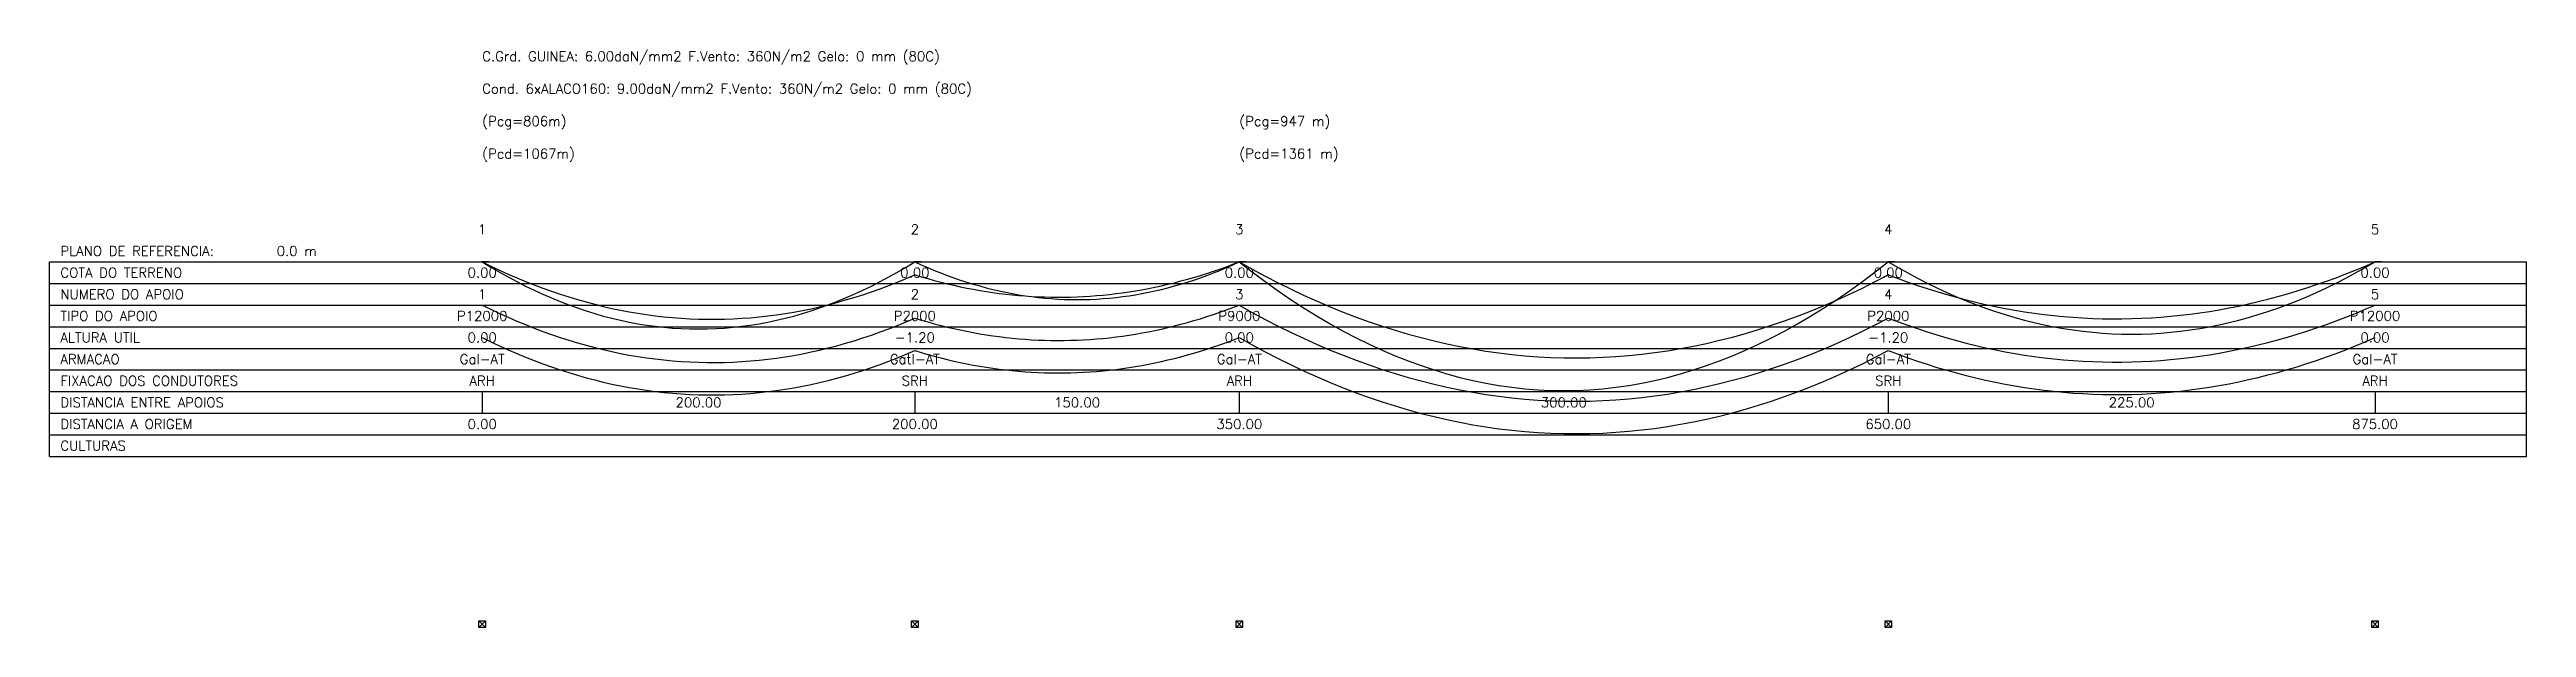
# Model space of a CAD drawing. Extents: x -200 to 945, y -169 to 98.
import ezdxf
from ezdxf.enums import TextEntityAlignment as Align

# ---------------------------------------------------------------- set-up
doc = ezdxf.new("R2010")
doc.units = 0
for name, color, linetype in [('legenda_guitarra_exterior', 3, 'CONTINUOUS'), ('legenda_guitarra_interior', 7, 'CONTINUOUS'), ('legenda_guitarra_texto', 7, 'CONTINUOUS'), ('perfil_cabos', 7, 'CONTINUOUS'), ('perfil_curva_1', 90, 'CONTINUOUS'), ('perfil_curva_2', 20, 'CONTINUOUS'), ('perfil_postes', 4, 'CONTINUOUS'), ('planta_postes', 3, 'CONTINUOUS')]:
    doc.layers.add(name, color=color, linetype=linetype)
doc.styles.get("Standard").update_dxf_attribs({"font": 'romans'})

# ---------------------------------------------------------------- blocks, each defined once
blk = doc.blocks.new('POSTEMETALICO')
at = {"layer": 'PLANTA_POSTES', "color": 0, "linetype": 'CONTINUOUS'}
for p, q in [((-1.5, 1.5), (1.5, 1.5)), ((-1.5, -1.5), (-1.5, 1.5)), ((-1.5, 1.5), (1.5, -1.5)), ((1.5, 1.5), (-1.5, -1.5)), ((1.5, 1.5), (1.5, -1.5)), ((1.5, -1.5), (-1.5, -1.5))]:
    blk.add_line(p, q, dxfattribs=at)

msp = doc.modelspace()

# ---------------------------------------------------------------- linework, layer by layer
at = {"layer": 'LEGENDA_GUITARRA_EXTERIOR', "linetype": 'CONTINUOUS'}
for p, q in [((-200, 0), (945, 0)), ((-200, -90), (-200, 0)), ((945, -90), (945, 0)), ((-200, -90), (945, -90))]:
    msp.add_line(p, q, dxfattribs=at)
at = {"layer": 'LEGENDA_GUITARRA_INTERIOR', "linetype": 'CONTINUOUS'}
for p, q in [((-200, -10), (945, -10)), ((-200, -20), (945, -20)), ((-200, -30), (945, -30)), ((-200, -40), (945, -40)), ((-200, -50), (945, -50)), ((-200, -60), (945, -60)), ((-200, -70), (945, -70)), ((-200, -80), (945, -80))]:
    msp.add_line(p, q, dxfattribs=at)
at = {"layer": 'LEGENDA_GUITARRA_TEXTO', "linetype": 'CONTINUOUS'}
for p, q in [((0, 0), (0, 0)), ((200, 0), (200, 0)), ((350, 0), (350, 0)), ((650, 0), (650, 0)), ((875, 0), (875, 0)), ((0, -60), (0, -70)), ((200, -60), (200, -70)), ((350, -60), (350, -70)), ((650, -60), (650, -70)), ((875, -60), (875, -70))]:
    msp.add_line(p, q, dxfattribs=at)
at = {"layer": 'PERFIL_CABOS'}
for points in [[(0, 0), (4, -1.960277), (8, -3.845215), (12, -5.65484), (16, -7.389179), (20, -9.048256), (24, -10.63209), (28, -12.14071), (32, -13.57414), (36, -14.93239), (40, -16.21548), (44, -17.42344), (48, -18.55627), (52, -19.614), (56, -20.59664), (60, -21.5042), (64, -22.33669), (68, -23.09414), (72, -23.77654), (76, -24.38391), (80, -24.91626), (84, -25.37359), (88, -25.75592), (92, -26.06324), (96, -26.29555), (100, -26.45288), (104, -26.5352), (108, -26.54254), (112, -26.47488), (116, -26.33223), (120, -26.11458), (124, -25.82193), (128, -25.45428), (132, -25.01162), (136, -24.49394), (140, -23.90125), (144, -23.23352), (148, -22.49076), (152, -21.67294), (156, -20.78006), (160, -19.81211), (164, -18.76907), (168, -17.65093), (172, -16.45767), (176, -15.18927), (180, -13.84573), (184, -12.42701), (188, -10.9331), (192, -9.363974), (196, -7.719616), (200, -6)], [(0, 0), (4, -1.960277), (8, -3.845215), (12, -5.65484), (16, -7.389179), (20, -9.048256), (24, -10.63209), (28, -12.14071), (32, -13.57414), (36, -14.93239), (40, -16.21548), (44, -17.42344), (48, -18.55627), (52, -19.614), (56, -20.59664), (60, -21.5042), (64, -22.33669), (68, -23.09414), (72, -23.77654), (76, -24.38391), (80, -24.91626), (84, -25.37359), (88, -25.75592), (92, -26.06324), (96, -26.29555), (100, -26.45288), (104, -26.5352), (108, -26.54254), (112, -26.47488), (116, -26.33223), (120, -26.11458), (124, -25.82193), (128, -25.45428), (132, -25.01162), (136, -24.49394), (140, -23.90125), (144, -23.23352), (148, -22.49076), (152, -21.67294), (156, -20.78006), (160, -19.81211), (164, -18.76907), (168, -17.65093), (172, -16.45767), (176, -15.18927), (180, -13.84573), (184, -12.42701), (188, -10.9331), (192, -9.363974), (196, -7.719616), (200, -6)], [(0, 0), (4, -1.960277), (8, -3.845215), (12, -5.65484), (16, -7.389179), (20, -9.048256), (24, -10.63209), (28, -12.14071), (32, -13.57414), (36, -14.93239), (40, -16.21548), (44, -17.42344), (48, -18.55627), (52, -19.614), (56, -20.59664), (60, -21.5042), (64, -22.33669), (68, -23.09414), (72, -23.77654), (76, -24.38391), (80, -24.91626), (84, -25.37359), (88, -25.75592), (92, -26.06324), (96, -26.29555), (100, -26.45288), (104, -26.5352), (108, -26.54254), (112, -26.47488), (116, -26.33223), (120, -26.11458), (124, -25.82193), (128, -25.45428), (132, -25.01162), (136, -24.49394), (140, -23.90125), (144, -23.23352), (148, -22.49076), (152, -21.67294), (156, -20.78006), (160, -19.81211), (164, -18.76907), (168, -17.65093), (172, -16.45767), (176, -15.18927), (180, -13.84573), (184, -12.42701), (188, -10.9331), (192, -9.363974), (196, -7.719616), (200, -6)], [(0, 0), (4, -2.437559), (8, -4.775167), (12, -7.012879), (16, -9.150752), (20, -11.18884), (24, -13.12719), (28, -14.96585), (32, -16.70486), (36, -18.34428), (40, -19.88413), (44, -21.32446), (48, -22.66531), (52, -23.9067), (56, -25.04866), (60, -26.09123), (64, -27.03443), (68, -27.87829), (72, -28.62282), (76, -29.26804), (80, -29.81397), (84, -30.26062), (88, -30.608), (92, -30.85613), (96, -31.005), (100, -31.05462), (104, -31.005), (108, -30.85613), (112, -30.608), (116, -30.26062), (120, -29.81397), (124, -29.26804), (128, -28.62282), (132, -27.87829), (136, -27.03443), (140, -26.09123), (144, -25.04866), (148, -23.9067), (152, -22.66531), (156, -21.32446), (160, -19.88413), (164, -18.34428), (168, -16.70486), (172, -14.96585), (176, -13.12719), (180, -11.18884), (184, -9.150752), (188, -7.012879), (192, -4.775167), (196, -2.437559), (200, 0)], [(200, 0), (203, -1.369651), (206, -2.683252), (209, -3.940822), (212, -5.142377), (215, -6.287936), (218, -7.377513), (221, -8.411123), (224, -9.388781), (227, -10.3105), (230, -11.1763), (233, -11.98618), (236, -12.74015), (239, -13.43824), (242, -14.08044), (245, -14.66677), (248, -15.19724), (251, -15.67184), (254, -16.0906), (257, -16.45351), (260, -16.76058), (263, -17.01181), (266, -17.20721), (269, -17.34678), (272, -17.43052), (275, -17.45843), (278, -17.43052), (281, -17.34678), (284, -17.20721), (287, -17.01181), (290, -16.76058), (293, -16.45351), (296, -16.0906), (299, -15.67184), (302, -15.19724), (305, -14.66677), (308, -14.08044), (311, -13.43824), (314, -12.74015), (317, -11.98618), (320, -11.1763), (323, -10.3105), (326, -9.388781), (329, -8.411123), (332, -7.377513), (335, -6.287936), (338, -5.142377), (341, -3.940822), (344, -2.683252), (347, -1.369651), (350, 0)], [(350, 0), (356, -3.367461), (362, -6.60185), (368, -9.703233), (374, -12.67167), (380, -15.50721), (386, -18.20992), (392, -20.77985), (398, -23.21705), (404, -25.52156), (410, -27.69343), (416, -29.7327), (422, -31.63941), (428, -33.41361), (434, -35.05531), (440, -36.56457), (446, -37.94139), (452, -39.18582), (458, -40.29788), (464, -41.27758), (470, -42.12495), (476, -42.84), (482, -43.42274), (488, -43.8732), (494, -44.19137), (500, -44.37726), (506, -44.43088), (512, -44.35223), (518, -44.14131), (524, -43.7981), (530, -43.32262), (536, -42.71483), (542, -41.97475), (548, -41.10234), (554, -40.09759), (560, -38.96049), (566, -37.69101), (572, -36.28913), (578, -34.75481), (584, -33.08803), (590, -31.28877), (596, -29.35697), (602, -27.29261), (608, -25.09564), (614, -22.76603), (620, -20.30372), (626, -17.70867), (632, -14.98082), (638, -12.12014), (644, -9.126547), (650, -6)], [(350, 0), (356, -3.367461), (362, -6.60185), (368, -9.703233), (374, -12.67167), (380, -15.50721), (386, -18.20992), (392, -20.77985), (398, -23.21705), (404, -25.52156), (410, -27.69343), (416, -29.7327), (422, -31.63941), (428, -33.41361), (434, -35.05531), (440, -36.56457), (446, -37.94139), (452, -39.18582), (458, -40.29788), (464, -41.27758), (470, -42.12495), (476, -42.84), (482, -43.42274), (488, -43.8732), (494, -44.19137), (500, -44.37726), (506, -44.43088), (512, -44.35223), (518, -44.14131), (524, -43.7981), (530, -43.32262), (536, -42.71483), (542, -41.97475), (548, -41.10234), (554, -40.09759), (560, -38.96049), (566, -37.69101), (572, -36.28913), (578, -34.75481), (584, -33.08803), (590, -31.28877), (596, -29.35697), (602, -27.29261), (608, -25.09564), (614, -22.76603), (620, -20.30372), (626, -17.70867), (632, -14.98082), (638, -12.12014), (644, -9.126547), (650, -6)], [(350, 0), (356, -3.367461), (362, -6.60185), (368, -9.703233), (374, -12.67167), (380, -15.50721), (386, -18.20992), (392, -20.77985), (398, -23.21705), (404, -25.52156), (410, -27.69343), (416, -29.7327), (422, -31.63941), (428, -33.41361), (434, -35.05531), (440, -36.56457), (446, -37.94139), (452, -39.18582), (458, -40.29788), (464, -41.27758), (470, -42.12495), (476, -42.84), (482, -43.42274), (488, -43.8732), (494, -44.19137), (500, -44.37726), (506, -44.43088), (512, -44.35223), (518, -44.14131), (524, -43.7981), (530, -43.32262), (536, -42.71483), (542, -41.97475), (548, -41.10234), (554, -40.09759), (560, -38.96049), (566, -37.69101), (572, -36.28913), (578, -34.75481), (584, -33.08803), (590, -31.28877), (596, -29.35697), (602, -27.29261), (608, -25.09564), (614, -22.76603), (620, -20.30372), (626, -17.70867), (632, -14.98082), (638, -12.12014), (644, -9.126547), (650, -6)], [(350, 0), (356, -4.673767), (362, -9.155332), (368, -13.44488), (374, -17.54257), (380, -21.44857), (386, -25.16305), (392, -28.68615), (398, -32.01801), (404, -35.15876), (410, -38.10853), (416, -40.86744), (422, -43.43561), (428, -45.81312), (434, -48.00008), (440, -49.99658), (446, -51.8027), (452, -53.4185), (458, -54.84406), (464, -56.07942), (470, -57.12465), (476, -57.97977), (482, -58.64484), (488, -59.11986), (494, -59.40487), (500, -59.49987), (506, -59.40487), (512, -59.11986), (518, -58.64484), (524, -57.97977), (530, -57.12465), (536, -56.07942), (542, -54.84406), (548, -53.4185), (554, -51.8027), (560, -49.99658), (566, -48.00008), (572, -45.81312), (578, -43.43561), (584, -40.86744), (590, -38.10853), (596, -35.15876), (602, -32.01801), (608, -28.68615), (614, -25.16305), (620, -21.44857), (626, -17.54257), (632, -13.44488), (638, -9.155332), (644, -4.673767), (650, 0)], [(650, 0), (654.5, -2.624386), (659, -5.141201), (663.5, -7.550501), (668, -9.85234), (672.5, -12.04677), (677, -14.13384), (681.5, -16.1136), (686, -17.98609), (690.5, -19.75136), (695, -21.40944), (699.5, -22.96037), (704, -24.40419), (708.5, -25.74093), (713, -26.97062), (717.5, -28.09329), (722, -29.10896), (726.5, -30.01766), (731, -30.8194), (735.5, -31.51421), (740, -32.1021), (744.5, -32.58308), (749, -32.95716), (753.5, -33.22436), (758, -33.38467), (762.5, -33.43811), (767, -33.38467), (771.5, -33.22436), (776, -32.95716), (780.5, -32.58308), (785, -32.1021), (789.5, -31.51421), (794, -30.8194), (798.5, -30.01766), (803, -29.10896), (807.5, -28.09329), (812, -26.97062), (816.5, -25.74093), (821, -24.40419), (825.5, -22.96037), (830, -21.40944), (834.5, -19.75136), (839, -17.98609), (843.5, -16.1136), (848, -14.13384), (852.5, -12.04677), (857, -9.85234), (861.5, -7.550501), (866, -5.141201), (870.5, -2.624386), (875, 0)], [(200, -6), (203, -6.914162), (206, -7.786065), (209, -8.615717), (212, -9.403124), (215, -10.14829), (218, -10.85123), (221, -11.51194), (224, -12.13042), (227, -12.70669), (230, -13.24075), (233, -13.7326), (236, -14.18225), (239, -14.58969), (242, -14.95494), (245, -15.27799), (248, -15.55885), (251, -15.79752), (254, -15.994), (257, -16.1483), (260, -16.26041), (263, -16.33033), (266, -16.35808), (269, -16.34364), (272, -16.28701), (275, -16.1882), (278, -16.04721), (281, -15.86403), (284, -15.63866), (287, -15.3711), (290, -15.06136), (293, -14.70941), (296, -14.31528), (299, -13.87894), (302, -13.4004), (305, -12.87965), (308, -12.31669), (311, -11.71152), (314, -11.06412), (317, -10.3745), (320, -9.642649), (323, -8.868561), (326, -8.052231), (329, -7.193651), (332, -6.292815), (335, -5.349716), (338, -4.364346), (341, -3.336698), (344, -2.266763), (347, -1.154533), (350, 0)], [(200, -6), (203, -6.914162), (206, -7.786065), (209, -8.615717), (212, -9.403124), (215, -10.14829), (218, -10.85123), (221, -11.51194), (224, -12.13042), (227, -12.70669), (230, -13.24075), (233, -13.7326), (236, -14.18225), (239, -14.58969), (242, -14.95494), (245, -15.27799), (248, -15.55885), (251, -15.79752), (254, -15.994), (257, -16.1483), (260, -16.26041), (263, -16.33033), (266, -16.35808), (269, -16.34364), (272, -16.28701), (275, -16.1882), (278, -16.04721), (281, -15.86403), (284, -15.63866), (287, -15.3711), (290, -15.06136), (293, -14.70941), (296, -14.31528), (299, -13.87894), (302, -13.4004), (305, -12.87965), (308, -12.31669), (311, -11.71152), (314, -11.06412), (317, -10.3745), (320, -9.642649), (323, -8.868561), (326, -8.052231), (329, -7.193651), (332, -6.292815), (335, -5.349716), (338, -4.364346), (341, -3.336698), (344, -2.266763), (347, -1.154533), (350, 0)], [(200, -6), (203, -6.914162), (206, -7.786065), (209, -8.615717), (212, -9.403124), (215, -10.14829), (218, -10.85123), (221, -11.51194), (224, -12.13042), (227, -12.70669), (230, -13.24075), (233, -13.7326), (236, -14.18225), (239, -14.58969), (242, -14.95494), (245, -15.27799), (248, -15.55885), (251, -15.79752), (254, -15.994), (257, -16.1483), (260, -16.26041), (263, -16.33033), (266, -16.35808), (269, -16.34364), (272, -16.28701), (275, -16.1882), (278, -16.04721), (281, -15.86403), (284, -15.63866), (287, -15.3711), (290, -15.06136), (293, -14.70941), (296, -14.31528), (299, -13.87894), (302, -13.4004), (305, -12.87965), (308, -12.31669), (311, -11.71152), (314, -11.06412), (317, -10.3745), (320, -9.642649), (323, -8.868561), (326, -8.052231), (329, -7.193651), (332, -6.292815), (335, -5.349716), (338, -4.364346), (341, -3.336698), (344, -2.266763), (347, -1.154533), (350, 0)], [(650, -6), (654.5, -7.704641), (659, -9.334674), (663.5, -10.89012), (668, -12.37099), (672.5, -13.77731), (677, -15.10908), (681.5, -16.36633), (686, -17.54907), (690.5, -18.6573), (695, -19.69105), (699.5, -20.65033), (704, -21.53513), (708.5, -22.34548), (713, -23.08139), (717.5, -23.74285), (722, -24.32989), (726.5, -24.8425), (731, -25.28068), (735.5, -25.64446), (740, -25.93382), (744.5, -26.14878), (749, -26.28932), (753.5, -26.35547), (758, -26.34721), (762.5, -26.26455), (767, -26.10748), (771.5, -25.87601), (776, -25.57013), (780.5, -25.18984), (785, -24.73513), (789.5, -24.206), (794, -23.60245), (798.5, -22.92446), (803, -22.17203), (807.5, -21.34515), (812, -20.44381), (816.5, -19.46801), (821, -18.41772), (825.5, -17.29295), (830, -16.09367), (834.5, -14.81988), (839, -13.47156), (843.5, -12.0487), (848, -10.55127), (852.5, -8.979274), (857, -7.33268), (861.5, -5.611475), (866, -3.81564), (870.5, -1.945155), (875, 0)], [(650, -6), (654.5, -7.704641), (659, -9.334674), (663.5, -10.89012), (668, -12.37099), (672.5, -13.77731), (677, -15.10908), (681.5, -16.36633), (686, -17.54907), (690.5, -18.6573), (695, -19.69105), (699.5, -20.65033), (704, -21.53513), (708.5, -22.34548), (713, -23.08139), (717.5, -23.74285), (722, -24.32989), (726.5, -24.8425), (731, -25.28068), (735.5, -25.64446), (740, -25.93382), (744.5, -26.14878), (749, -26.28932), (753.5, -26.35547), (758, -26.34721), (762.5, -26.26455), (767, -26.10748), (771.5, -25.87601), (776, -25.57013), (780.5, -25.18984), (785, -24.73513), (789.5, -24.206), (794, -23.60245), (798.5, -22.92446), (803, -22.17203), (807.5, -21.34515), (812, -20.44381), (816.5, -19.46801), (821, -18.41772), (825.5, -17.29295), (830, -16.09367), (834.5, -14.81988), (839, -13.47156), (843.5, -12.0487), (848, -10.55127), (852.5, -8.979274), (857, -7.33268), (861.5, -5.611475), (866, -3.81564), (870.5, -1.945155), (875, 0)], [(650, -6), (654.5, -7.704641), (659, -9.334674), (663.5, -10.89012), (668, -12.37099), (672.5, -13.77731), (677, -15.10908), (681.5, -16.36633), (686, -17.54907), (690.5, -18.6573), (695, -19.69105), (699.5, -20.65033), (704, -21.53513), (708.5, -22.34548), (713, -23.08139), (717.5, -23.74285), (722, -24.32989), (726.5, -24.8425), (731, -25.28068), (735.5, -25.64446), (740, -25.93382), (744.5, -26.14878), (749, -26.28932), (753.5, -26.35547), (758, -26.34721), (762.5, -26.26455), (767, -26.10748), (771.5, -25.87601), (776, -25.57013), (780.5, -25.18984), (785, -24.73513), (789.5, -24.206), (794, -23.60245), (798.5, -22.92446), (803, -22.17203), (807.5, -21.34515), (812, -20.44381), (816.5, -19.46801), (821, -18.41772), (825.5, -17.29295), (830, -16.09367), (834.5, -14.81988), (839, -13.47156), (843.5, -12.0487), (848, -10.55127), (852.5, -8.979274), (857, -7.33268), (861.5, -5.611475), (866, -3.81564), (870.5, -1.945155), (875, 0)]]:
    msp.add_lwpolyline(points, dxfattribs=at)
at = {"layer": 'PERFIL_CURVA_1'}
for points in [[(0, -20), (4, -21.96028), (8, -23.84521), (12, -25.65484), (16, -27.38918), (20, -29.04826), (24, -30.63209), (28, -32.14071), (32, -33.57414), (36, -34.93239), (40, -36.21548), (44, -37.42344), (48, -38.55627), (52, -39.614), (56, -40.59664), (60, -41.5042), (64, -42.33669), (68, -43.09414), (72, -43.77654), (76, -44.38391), (80, -44.91626), (84, -45.37359), (88, -45.75592), (92, -46.06324), (96, -46.29555), (100, -46.45288), (104, -46.5352), (108, -46.54254), (112, -46.47488), (116, -46.33223), (120, -46.11458), (124, -45.82193), (128, -45.45428), (132, -45.01162), (136, -44.49394), (140, -43.90125), (144, -43.23352), (148, -42.49076), (152, -41.67294), (156, -40.78006), (160, -39.81211), (164, -38.76907), (168, -37.65093), (172, -36.45767), (176, -35.18927), (180, -33.84573), (184, -32.42701), (188, -30.9331), (192, -29.36397), (196, -27.71962), (200, -26)], [(200, -26), (203, -26.91416), (206, -27.78606), (209, -28.61572), (212, -29.40312), (215, -30.14829), (218, -30.85123), (221, -31.51194), (224, -32.13042), (227, -32.70669), (230, -33.24075), (233, -33.7326), (236, -34.18225), (239, -34.58969), (242, -34.95494), (245, -35.27799), (248, -35.55885), (251, -35.79752), (254, -35.994), (257, -36.1483), (260, -36.26041), (263, -36.33033), (266, -36.35808), (269, -36.34364), (272, -36.28701), (275, -36.1882), (278, -36.04721), (281, -35.86403), (284, -35.63866), (287, -35.3711), (290, -35.06136), (293, -34.70941), (296, -34.31528), (299, -33.87894), (302, -33.4004), (305, -32.87965), (308, -32.31669), (311, -31.71152), (314, -31.06412), (317, -30.3745), (320, -29.64265), (323, -28.86856), (326, -28.05223), (329, -27.19365), (332, -26.29281), (335, -25.34972), (338, -24.36435), (341, -23.3367), (344, -22.26676), (347, -21.15453), (350, -20)], [(350, -20), (356, -23.36746), (362, -26.60185), (368, -29.70323), (374, -32.67167), (380, -35.50721), (386, -38.20992), (392, -40.77985), (398, -43.21705), (404, -45.52156), (410, -47.69343), (416, -49.7327), (422, -51.63941), (428, -53.41361), (434, -55.05531), (440, -56.56457), (446, -57.94139), (452, -59.18582), (458, -60.29788), (464, -61.27758), (470, -62.12495), (476, -62.84), (482, -63.42274), (488, -63.8732), (494, -64.19137), (500, -64.37726), (506, -64.43088), (512, -64.35223), (518, -64.14131), (524, -63.7981), (530, -63.32262), (536, -62.71483), (542, -61.97475), (548, -61.10234), (554, -60.09759), (560, -58.96049), (566, -57.69101), (572, -56.28913), (578, -54.75481), (584, -53.08803), (590, -51.28877), (596, -49.35697), (602, -47.29261), (608, -45.09564), (614, -42.76603), (620, -40.30372), (626, -37.70867), (632, -34.98082), (638, -32.12014), (644, -29.12655), (650, -26)], [(650, -26), (654.5, -27.70464), (659, -29.33467), (663.5, -30.89012), (668, -32.37099), (672.5, -33.77731), (677, -35.10908), (681.5, -36.36633), (686, -37.54907), (690.5, -38.6573), (695, -39.69105), (699.5, -40.65033), (704, -41.53513), (708.5, -42.34548), (713, -43.08139), (717.5, -43.74285), (722, -44.32989), (726.5, -44.8425), (731, -45.28068), (735.5, -45.64446), (740, -45.93382), (744.5, -46.14878), (749, -46.28932), (753.5, -46.35547), (758, -46.34721), (762.5, -46.26455), (767, -46.10748), (771.5, -45.87601), (776, -45.57013), (780.5, -45.18984), (785, -44.73513), (789.5, -44.206), (794, -43.60245), (798.5, -42.92446), (803, -42.17203), (807.5, -41.34515), (812, -40.44381), (816.5, -39.46801), (821, -38.41772), (825.5, -37.29295), (830, -36.09367), (834.5, -34.81988), (839, -33.47156), (843.5, -32.0487), (848, -30.55127), (852.5, -28.97927), (857, -27.33268), (861.5, -25.61147), (866, -23.81564), (870.5, -21.94515), (875, -20)]]:
    msp.add_lwpolyline(points, dxfattribs=at)
at = {"layer": 'PERFIL_CURVA_2'}
for points in [[(0, -35), (4, -36.96028), (8, -38.84521), (12, -40.65484), (16, -42.38918), (20, -44.04826), (24, -45.63209), (28, -47.14071), (32, -48.57414), (36, -49.93239), (40, -51.21548), (44, -52.42344), (48, -53.55627), (52, -54.614), (56, -55.59664), (60, -56.5042), (64, -57.33669), (68, -58.09414), (72, -58.77654), (76, -59.38391), (80, -59.91626), (84, -60.37359), (88, -60.75592), (92, -61.06324), (96, -61.29555), (100, -61.45288), (104, -61.5352), (108, -61.54254), (112, -61.47488), (116, -61.33223), (120, -61.11458), (124, -60.82193), (128, -60.45428), (132, -60.01162), (136, -59.49394), (140, -58.90125), (144, -58.23352), (148, -57.49076), (152, -56.67294), (156, -55.78006), (160, -54.81211), (164, -53.76907), (168, -52.65093), (172, -51.45767), (176, -50.18927), (180, -48.84573), (184, -47.42701), (188, -45.9331), (192, -44.36397), (196, -42.71962), (200, -41)], [(200, -41), (203, -41.91416), (206, -42.78606), (209, -43.61572), (212, -44.40312), (215, -45.14829), (218, -45.85123), (221, -46.51194), (224, -47.13042), (227, -47.70669), (230, -48.24075), (233, -48.7326), (236, -49.18225), (239, -49.58969), (242, -49.95494), (245, -50.27799), (248, -50.55885), (251, -50.79752), (254, -50.994), (257, -51.1483), (260, -51.26041), (263, -51.33033), (266, -51.35808), (269, -51.34364), (272, -51.28701), (275, -51.1882), (278, -51.04721), (281, -50.86403), (284, -50.63866), (287, -50.3711), (290, -50.06136), (293, -49.70941), (296, -49.31528), (299, -48.87894), (302, -48.4004), (305, -47.87965), (308, -47.31669), (311, -46.71152), (314, -46.06412), (317, -45.3745), (320, -44.64265), (323, -43.86856), (326, -43.05223), (329, -42.19365), (332, -41.29281), (335, -40.34972), (338, -39.36435), (341, -38.3367), (344, -37.26676), (347, -36.15453), (350, -35)], [(350, -35), (356, -38.36746), (362, -41.60185), (368, -44.70323), (374, -47.67167), (380, -50.50721), (386, -53.20992), (392, -55.77985), (398, -58.21705), (404, -60.52156), (410, -62.69343), (416, -64.7327), (422, -66.63941), (428, -68.41361), (434, -70.05531), (440, -71.56457), (446, -72.94139), (452, -74.18582), (458, -75.29788), (464, -76.27758), (470, -77.12495), (476, -77.84), (482, -78.42274), (488, -78.8732), (494, -79.19137), (500, -79.37726), (506, -79.43088), (512, -79.35223), (518, -79.14131), (524, -78.7981), (530, -78.32262), (536, -77.71483), (542, -76.97475), (548, -76.10234), (554, -75.09759), (560, -73.96049), (566, -72.69101), (572, -71.28913), (578, -69.75481), (584, -68.08803), (590, -66.28877), (596, -64.35697), (602, -62.29261), (608, -60.09564), (614, -57.76603), (620, -55.30372), (626, -52.70867), (632, -49.98082), (638, -47.12014), (644, -44.12655), (650, -41)], [(650, -41), (654.5, -42.70464), (659, -44.33467), (663.5, -45.89012), (668, -47.37099), (672.5, -48.77731), (677, -50.10908), (681.5, -51.36633), (686, -52.54907), (690.5, -53.6573), (695, -54.69105), (699.5, -55.65033), (704, -56.53513), (708.5, -57.34548), (713, -58.08139), (717.5, -58.74285), (722, -59.32989), (726.5, -59.8425), (731, -60.28068), (735.5, -60.64446), (740, -60.93382), (744.5, -61.14878), (749, -61.28932), (753.5, -61.35547), (758, -61.34721), (762.5, -61.26455), (767, -61.10748), (771.5, -60.87601), (776, -60.57013), (780.5, -60.18984), (785, -59.73513), (789.5, -59.206), (794, -58.60245), (798.5, -57.92446), (803, -57.17203), (807.5, -56.34515), (812, -55.44381), (816.5, -54.46801), (821, -53.41772), (825.5, -52.29295), (830, -51.09367), (834.5, -49.81988), (839, -48.47156), (843.5, -47.0487), (848, -45.55127), (852.5, -43.97927), (857, -42.33268), (861.5, -40.61147), (866, -38.81564), (870.5, -36.94515), (875, -35)]]:
    msp.add_lwpolyline(points, dxfattribs=at)
at = {"layer": 'PERFIL_POSTES', "linetype": 'CONTINUOUS'}
for p, q in [((-3, 0), (0, 0)), ((3, 0), (0, 0)), ((0, 0), (0, 0)), ((197, 0), (200, 0)), ((203, 0), (200, 0)), ((200, 0), (200, 0)), ((347, 0), (350, 0)), ((353, 0), (350, 0)), ((350, 0), (350, 0)), ((647, 0), (650, 0)), ((653, 0), (650, 0)), ((650, 0), (650, 0)), ((872, 0), (875, 0)), ((878, 0), (875, 0)), ((875, 0), (875, 0))]:
    msp.add_line(p, q, dxfattribs=at)
at = {"layer": 'PERFIL_POSTES'}
for p in [(0, 0), (0, 0), (200, 0), (350, 0), (350, 0), (650, 0), (875, 0), (875, 0), (200, -6), (650, -6)]:
    msp.add_point(p, dxfattribs=at)
at = {"layer": 'PLANTA_POSTES'}
for p in [(0, -167.5), (200, -167.5), (350, -167.5), (650, -167.5), (875, -167.5)]:
    msp.add_point(p, dxfattribs=at)

# ---------------------------------------------------------------- block references
for p in [(0, -167.5), (200, -167.5), (350, -167.5), (650, -167.5), (875, -167.5)]:
    msp.add_blockref('POSTEMETALICO', p, dxfattribs=at)

# ---------------------------------------------------------------- texts
at = {"layer": 'LEGENDA_GUITARRA_TEXTO'}
for s, p in [('PLANO DE REFERENCIA:', (-195, 5)), ('0.0 m', (-95, 5)), ('COTA DO TERRENO', (-195, -5)), ('TIPO DO APOIO', (-195, -25)), ('NUMERO DO APOIO', (-195, -15)), ('ALTURA UTIL', (-195, -35)), ('ARMACAO', (-195, -45)), ('FIXACAO DOS CONDUTORES', (-195, -55)), ('DISTANCIA ENTRE APOIOS', (-195, -65)), ('DISTANCIA A ORIGEM', (-195, -75)), ('CULTURAS', (-195, -85))]:
    msp.add_text(s, height=4.5, dxfattribs=at).set_placement(p, align=Align.MIDDLE_LEFT)
for s, p in [('0.00', (0, -5)), ('0.00', (200, -5)), ('0.00', (350, -5)), ('0.00', (650, -5)), ('0.00', (875, -5)), ('P12000', (0, -25)), ('1', (0, -15)), ('P2000', (200, -25)), ('2', (200, -15)), ('P9000', (350, -25)), ('3', (350, -15)), ('P2000', (650, -25)), ('4', (650, -15)), ('P12000', (875, -25)), ('5', (875, -15)), ('0.00', (0, -35)), ('-1.20', (200, -35)), ('0.00', (350, -35)), ('-1.20', (650, -35)), ('0.00', (875, -35)), ('Gal-AT', (0, -45)), ('Gatl-AT', (200, -45)), ('Gal-AT', (350, -45)), ('Gal-AT', (650, -45)), ('Gal-AT', (875, -45)), ('ARH', (0, -55)), ('SRH', (200, -55)), ('ARH', (350, -55)), ('SRH', (650, -55)), ('ARH', (875, -55)), ('200.00', (100, -65)), ('150.00', (275, -65)), ('300.00', (500, -65)), ('225.00', (762.5, -65)), ('0.00', (0, -75)), ('200.00', (200, -75)), ('350.00', (350, -75)), ('650.00', (650, -75)), ('875.00', (875, -75))]:
    msp.add_text(s, height=4.5, dxfattribs=at).set_placement(p, align=Align.MIDDLE)
at = {"layer": 'PERFIL_CABOS'}
for s, p in [('C.Grd. GUINEA: 6.00daN/mm2 F.Vento: 360N/m2 Gelo: 0 mm (80C)', (0, 95)), ('Cond. 6xALACO160: 9.00daN/mm2 F.Vento: 360N/m2 Gelo: 0 mm (80C)', (0, 80)), ('(Pcg=806m)', (0, 65)), ('(Pcg=947 m)', (350, 65)), ('(Pcd=1067m)', (0, 50)), ('(Pcd=1361 m)', (350, 50))]:
    msp.add_text(s, height=4.5, dxfattribs=at).set_placement(p, align=Align.MIDDLE_LEFT)
at = {"layer": 'PERFIL_POSTES'}
for s, p in [('1', (0, 15)), ('2', (200, 15)), ('3', (350, 15)), ('4', (650, 15)), ('5', (875, 15))]:
    msp.add_text(s, height=4.5, dxfattribs=at).set_placement(p, align=Align.MIDDLE)

doc.saveas('drawing.dxf')
